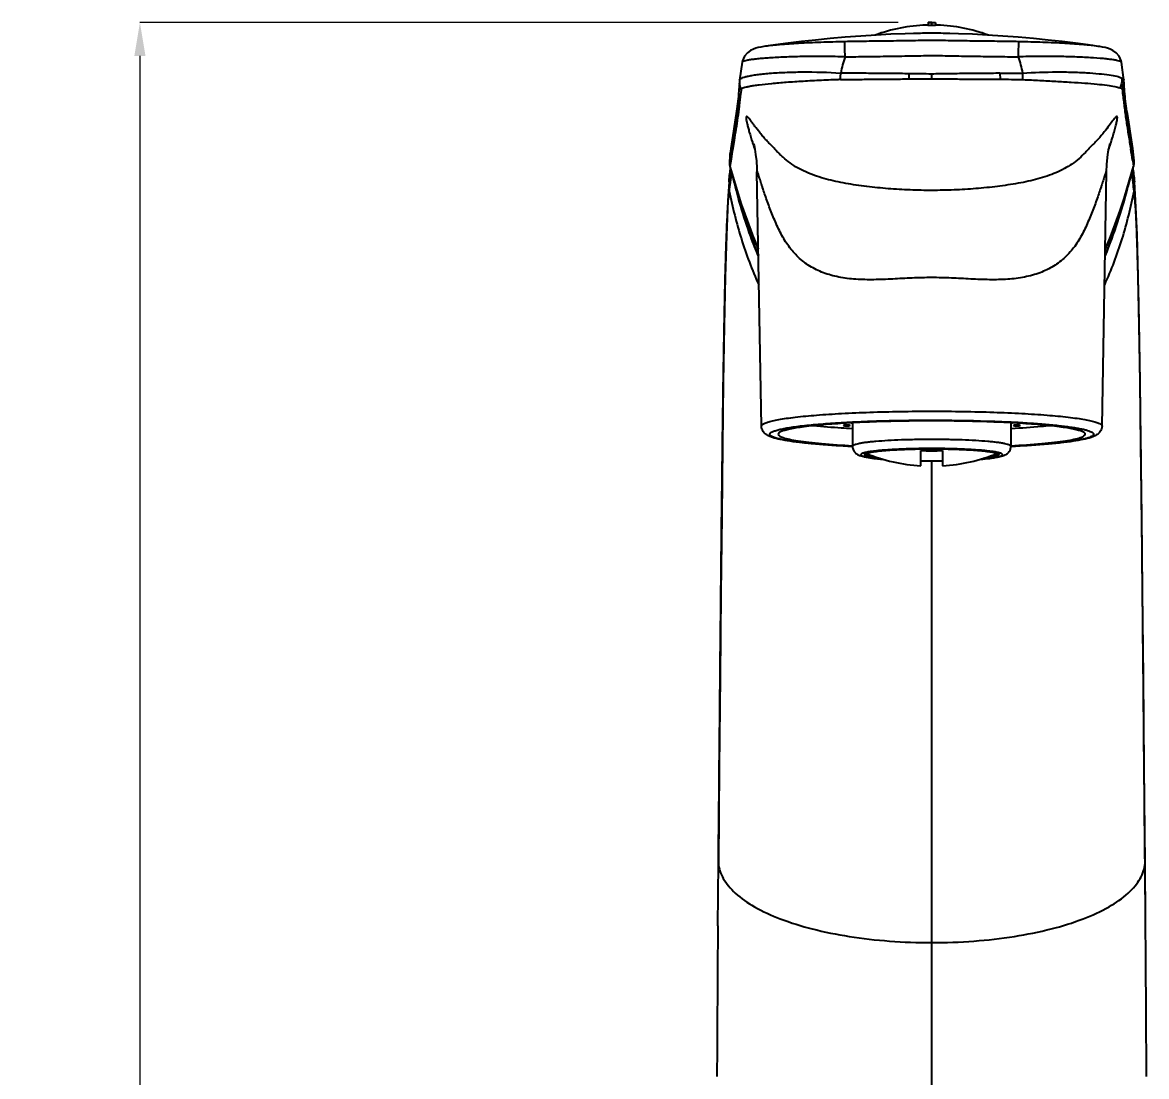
# Model space of a CAD drawing. Extents: x 0 to 1128, y 0 to 827.
# Drawn here: x 164.6 to 298.7, y 502.6 to 628.4 of the extents above; entities that cross this region are included whole.
import ezdxf

# ---------------------------------------------------------------- set-up
doc = ezdxf.new("R2010")
doc.units = 0
doc.header["$LTSCALE"] = 10
doc.header["$MEASUREMENT"] = 0
doc.header["$PDMODE"] = 3
doc.header["$PDSIZE"] = -10
doc.layers.get('0').update_dxf_attribs({"linetype": 'CONTINUOUS'})
doc.layers.get('DEFPOINTS').update_dxf_attribs({"linetype": 'CONTINUOUS'})
doc.layers.add('1', color=7, linetype='CONTINUOUS')
doc.layers.add('DEF_LAYER_ASSEM_MEMBER', color=7, linetype='CONTINUOUS')
doc.styles.add('Daelim Dimension', font='')
doc.styles.get('Daelim Dimension').set_extended_font_data('나눔고딕')
doc.dimstyles.new('DEFAULT', dxfattribs={"dimscale": 2, "dimtxt": 2, "dimasz": 2, "dimexe": 0, "dimexo": 2, "dimgap": 1, "dimtad": 1, "dimdec": 0, "dimzin": 9, "dimdsep": 46, "dimtxsty": 'Daelim Dimension', "dimcen": 0.5, "dimclrd": 5, "dimclre": 5, "dimclrt": 256, "dimadec": 1, "dimazin": 0, "dimtfac": 1, "dimtdec": 0, "dimtix": 1, "dimtmove": 0, "dimatfit": 3, "dimfxl": 1, "dimtolj": 1, "dimtzin": 1, "dimlwd": 9, "dimlwe": 9, "dimarcsym": 0})

# ---------------------------------------------------------------- blocks, each defined once
blk = doc.blocks.new('*D4')
at = {"color": 5, "lineweight": 9, "ltscale": 0.5, "transparency": 16777216}
for p, q in [((269.0458790334065, 628.4207027133168), (178.5844193273943, 628.4207027133167)), ((178.5844193273943, 624.4207027133167), (178.5844193273944, 322.4345492758167)), ((240.5458280156064, 318.4345492758167), (178.5844193273944, 318.4345492758167))]:
    blk.add_line(p, q, dxfattribs=at)
at = {"color": 5, "ltscale": 0.5, "transparency": 16777216}
for points in [[(177.9177526607277, 624.4207027133167), (179.251085994061, 624.4207027133167), (178.5844193273943, 628.4207027133167)], [(177.9177526607277, 322.4345492758167), (179.251085994061, 322.4345492758167), (178.5844193273944, 318.4345492758167)]]:
    blk.add_solid(points, dxfattribs=at)
at = {"layer": 'DEFPOINTS', "color": 0, "ltscale": 0.5, "transparency": 16777216}
for p in [(273.0458790334065, 628.4207027133168), (178.5844193273944, 318.4345492758167), (244.5458280156064, 318.4345492758167)]:
    blk.add_point(p, dxfattribs=at)
at = {"color": 7, "ltscale": 0.5, "transparency": 16777216, "insert": (171.1337755505704, 473.4276259945666), "char_height": 10, "attachment_point": 5, "rotation": 90, "style": 'Daelim Dimension'}
blk.add_mtext('\\A1;310', dxfattribs=at)

msp = doc.modelspace()

# ---------------------------------------------------------------- linework, layer by layer
at = {"layer": '1', "color": 7, "linetype": 'Continuous'}
for p, q in [((272.6117602276063, 628.3703683568165), (272.5958270618064, 628.0663597690168)), ((272.5958449720063, 628.1154052666166), (272.5958270618064, 628.0663597690168)), ((272.6116596266063, 628.4151818102164), (272.6116484504064, 628.4157894798168)), ((273.0458790334064, 628.4207027133166), (272.6116508610062, 628.4158253846167)), ((272.6117602276063, 628.3703683568165), (272.6116596266063, 628.4151818102164)), ((273.0458790334064, 628.4207027133166), (273.4801072058065, 628.4158253846167)), ((273.4799978392064, 628.3703683568165), (273.4800984402063, 628.4151818102164)), ((273.4799978392064, 628.3703683568165), (273.4959310050062, 628.0663597690168)), ((273.4800984402063, 628.4151818102164), (273.4801096165065, 628.4157894798168)), ((273.4959130948064, 628.1154052589168), (273.4959310050062, 628.0663597690168)), ((263.5958790350062, 580.6412567835168), (263.5958790350062, 577.8319271934165)), ((282.4958790350063, 580.6412581030168), (282.4958790350063, 577.8319271934165)), ((271.7458790350063, 575.5021948759168), (271.7458790350063, 577.3256863186166)), ((274.3458790350062, 577.3256863186166), (274.3458790350062, 575.5021911223166))]:
    msp.add_line(p, q, dxfattribs=at)
at = {"layer": '1', "color": 9, "linetype": 'Continuous'}
for p, q in [((273.0458790334064, 628.0719792320165), (273.0458790334064, 628.3755843487165)), ((273.0458790291063, 627.1381778689165), (273.0458794229062, 627.1222518152167)), ((271.7454545070063, 576.1080399095167), (271.7828055013063, 576.1075404422168)), ((274.3062448795063, 576.1075048025168), (274.3463322552063, 576.1080402894167))]:
    msp.add_line(p, q, dxfattribs=at)
at = {"layer": '1', "color": 7, "linetype": 'Continuous'}
for centre, radius, start, end in [((273.0461687604063, 609.1117318471165), 19.0090070864, 91.35750434108891, 91.99691887900524), ((273.0459185591062, 609.0867853656164), 18.9851938664, 88.64158318288777, 91.35841681711224), ((273.0459088491061, 609.1633411010166), 19.2122432478, 88.70519495869604, 91.29480504130396), ((273.0455495852063, 609.1102346178168), 19.0105047143, 87.96208645848294, 88.64248375120053), ((264.6721022889064, 577.8318752558166), 1.0762232551, 179.9972349537985, 183.3675441270945), ((265.6501528883064, 575.9324195209165), 1.1328344409, 110.9360023918953, 112.2571985285064), ((273.0458802324065, 596.2615344644164), 20.8000054132, 247.9418856654824, 266.4166759318999), ((273.0458790350062, 631.7026220261168), 54.39247316439999, 268.6304795107999, 271.3695204892001), ((273.0458787232062, 596.2615304792166), 20.8000013871, 273.5833223194845, 292.0571584508884), ((280.4398437611064, 575.9280744396165), 1.1375227033, 67.71406542691325, 69.16012377069119), ((281.4200092251062, 577.8318781008165), 1.075869811, 356.6276560621027, 0.002614440795868792), ((273.0416283002064, 672.8505545402168), 96.7550934664, 269.2326640416849, 270.0025171715039), ((273.0497599242062, 608.0813076127165), 31.9719180179, 267.662711512391, 269.9930451913872), ((273.0452110266062, 607.9242771307167), 31.8148873074, 270.0012030237115, 272.3430402725887), ((273.0465728372062, 673.3836238800168), 97.2881627153, 269.9995914000818, 270.7652611687904)]:
    msp.add_arc(centre, radius, start, end, dxfattribs=at)
at = {"layer": '1', "color": 9, "linetype": 'Continuous'}
for centre, radius, start, end in [((273.1317587110063, 560.3521395039165), 66.78609597180001, 90.07367618000599, 91.92994865049565), ((272.9599227148062, 560.3418087194168), 66.79642684640001, 88.07281235820628, 89.92626947468223), ((273.0418724614065, 671.8997962181165), 95.80052983280001, 269.2469634566109, 270.0023962263949), ((273.0465144698062, 672.4165737804169), 96.31730731340001, 269.9996220021923, 270.7493906934993)]:
    msp.add_arc(centre, radius, start, end, dxfattribs=at)
at = {"layer": '1', "color": 7, "linetype": 'Continuous'}
for points, start_tangent, end_tangent in [([(272.3837855813063, 628.1091948076164), (266.2849170870063, 626.9169639730167)], (-0.9993926908852733, -0.03484608163183596), (-0.9420539809010868, -0.3354613197798143)), ([(279.8062916775061, 626.9171595619164), (273.7215783801064, 628.1087154666166)], (-0.9420625949929049, 0.3354371284089377), (-0.9993675022503767, 0.03556115079470063)), ([(263.5977373887065, 577.7686569339166), (263.7063092952064, 577.3595839295167), (263.9238850402064, 577.0576869508168)], (0.05880177966412926, -0.9982696783476553), (0.7098078142102765, -0.7043953910170264)), ([(263.9238850402064, 577.0576869508168), (264.2666779614065, 576.8147408545165), (264.5709155515065, 576.6915169511167), (264.8873790259065, 576.6040110369167), (265.2455619638063, 576.5300093063165), (266.1243667244062, 576.4021352096165), (267.2249445708064, 576.2947375063168)], (0.7098078142200921, -0.7043953910071353), (0.9967608459326754, -0.08042273320136155)), ([(265.0458948565065, 576.8357333014164), (265.0898071193064, 576.9086919937167), (265.1445970295063, 576.9449207596167), (265.2210749674064, 576.9808497800168)], (7.905717607302441e-06, 0.9999999999687499), (0.9253731262902015, 0.3790574852709004)), ([(266.9077861580063, 576.3885656419166), (266.4850672822063, 576.4367578565166), (266.1119952494062, 576.4879691998167), (265.7914255754063, 576.5418136922167), (265.5257534973064, 576.5978822635166), (265.3170108203062, 576.6557516507164), (265.1667717281061, 576.7149832467167), (265.1139626506063, 576.7449702173167), (265.0761618574063, 576.7751288834165), (265.0458948565065, 576.8357333014164)], (-0.9946084287529179, 0.1037018488439429), (7.905915817639003e-06, 0.9999999999687482)), ([(265.2453628830065, 576.9904643791169), (265.4222868218064, 577.0470847142165), (265.6531944928063, 577.1022083253165), (266.2701193713062, 577.2064151718168), (267.0786861951062, 577.3001377423166), (268.0560282222061, 577.3807254227168), (269.1744928827063, 577.4458988056167), (270.4024819572062, 577.4938147884168), (273.0458790350062, 577.5329784373166)], (0.9338673847775171, 0.3576195012143507), (1, 0)), ([(273.0458790350062, 577.5329784373166), (275.6872842787066, 577.4938755461167), (276.9144952196064, 577.4460322665168), (278.0324347667063, 577.3809544969167), (279.0095672283064, 577.3004796099167), (279.8182842438061, 577.2068805655167), (280.4357497127064, 577.1028005697167), (280.6670792105065, 577.0477390419164), (280.8445259810062, 576.9911784804167)], (0.9999999999999999, 0), (0.9344436425767205, -0.3561110484777885)), ([(278.8736025712064, 576.2952858323165), (279.9715825191063, 576.4026316615168), (280.8483594456061, 576.5304032756167), (281.2057936386063, 576.6043454376168), (281.5216988479062, 576.6917973485165), (281.8255295967062, 576.8149699317164), (282.1678730298063, 577.0576869508168)], (0.9967470172133254, 0.08059394317403111), (0.709807814216414, 0.7043953910108418)), ([(281.0458632135062, 576.8357316893166), (281.0157862221065, 576.7753191313168), (280.9782236514063, 576.7452550369167), (280.9257472812064, 576.7153610126165), (280.7764507436063, 576.6563083000165), (280.5690083934064, 576.5986049605167), (280.3049744303062, 576.5426855900168), (279.9863557046065, 576.4889696740165), (279.6155178160063, 576.4378627677165), (279.1952820812064, 576.3897475901167)], (-7.90591614787821e-06, -0.9999999999687482), (-0.9945602032981135, -0.104163342955261)), ([(280.8712253813062, 576.9806274304165), (280.9474678374065, 576.9447519726168), (281.0020885645063, 576.9085781603167), (281.0458632135062, 576.8357316893166)], (0.9251589177176142, -0.379580000747633), (-7.905892450908174e-06, -0.9999999999687486)), ([(282.1678730298063, 577.0576869508168), (282.3854339985062, 577.3595499772164), (282.4940159935063, 577.7685905681165)], (0.7098078142085235, 0.7043953910187929), (0.05888283567716578, 0.9982649005462507))]:
    msp.add_spline(points, degree=3, dxfattribs=dict(at, start_tangent=start_tangent, end_tangent=end_tangent))
at = {"layer": '1', "color": 9, "linetype": 'Continuous'}
for points, start_tangent, end_tangent in [([(273.0458790350062, 578.6555489624166), (271.2022254783064, 578.6397225337168), (269.4295293291063, 578.5928540074165), (267.7957422943064, 578.5167435403164), (266.3637269754063, 578.4143150975165), (265.7409335318064, 578.3544271305168), (265.1884926616062, 578.2895068116168), (264.7117317811064, 578.2201793854165), (264.3152229755065, 578.1471134429166), (264.0027933482063, 578.0710119428168), (263.8790903201063, 578.0320508542168), (263.7774669386063, 577.9926076492166), (263.6981611505064, 577.9527775961169), (263.6413909665064, 577.9126562150168), (263.5958790350062, 577.8319271934165)], (-1, 0), (0, -1)), ([(282.4958790350063, 577.8319271934165), (282.4503671035063, 577.9126562150168), (282.3935969195063, 577.9527775961169), (282.3142911314064, 577.9926076492166), (282.2126677499064, 578.0320508542168), (282.0889647218064, 578.0710119428168), (281.7765350945062, 578.1471134429166), (281.3800262889063, 578.2201793854165), (280.9032654084065, 578.2895068116168), (280.3508245382063, 578.3544271305168), (279.7280310946064, 578.4143150975165), (278.2960157757063, 578.5167435403164), (276.6622287409064, 578.5928540074165), (274.8895325917063, 578.6397225337168), (273.0458790350062, 578.6555489624166)], (0, 1), (-1, 0)), ([(273.0458790350062, 577.5721985215168), (271.7958641620064, 577.5640956641164), (270.5733481801062, 577.5399653813165), (269.4052472665064, 577.5003387263168), (268.3172600238063, 577.4460880035167), (267.3333189861064, 577.3784063330168), (266.4750801430064, 577.2987832783165), (266.0991304694062, 577.2550316126167), (265.7614313229062, 577.2089711890167), (265.4638785872062, 577.1608538908167), (265.2080744284065, 577.1109463436169), (264.9954654369062, 577.0595221126168), (264.8271843298064, 577.0068655329169), (264.7041972077063, 576.9532658681164), (264.6598959141063, 576.9262046684166), (264.6271423858063, 576.8990189270166), (264.5964836055064, 576.8444232843167), (264.5986013486063, 576.8170886367166), (264.6123508733065, 576.7897797056166), (264.6377289930065, 576.7625341696166), (264.6746950795064, 576.7353894647167), (264.7831352768064, 576.6815516848164), (264.9371105028063, 576.6285636859166), (265.1357373244061, 576.5767163937167), (265.3779552593064, 576.5262966026166), (265.6623979485062, 576.4775806659163), (265.9875289279064, 576.4308385135164), (266.3515285300061, 576.3863258814167), (267.1879652486064, 576.3049600165168)], (-1, 0), (0.9965039445912678, -0.08354572648582012)), ([(278.9175588324065, 576.3061167597166), (279.7511549641063, 576.3875648837165), (280.1137435625062, 576.4321011505167), (280.4374833080064, 576.4788557741167), (280.7205689276063, 576.5275733142166), (280.9614714590064, 576.5779844772169), (281.1588375760064, 576.6298134204167), (281.3116127233063, 576.6827740616168), (281.4189246086064, 576.7365761445167), (281.4553551516062, 576.7637001068165), (281.4802167719063, 576.7909231165168), (281.4934717212066, 576.8182078266168), (281.4951173293064, 576.8455166601166), (281.4635801906061, 576.9000563278169), (281.3857421841062, 576.9542422737168), (281.2620683910063, 577.0077767879166), (281.0932015131061, 577.0603650491166), (280.8801073580064, 577.1117186514166), (280.6239205845063, 577.1615542509167), (280.3260860893065, 577.2095991027163), (279.9882057863063, 577.2555875424168), (279.6121721969062, 577.2992684811165), (278.7540441674064, 577.3787574549165), (277.7705489437064, 577.4463202234165), (276.6832877056063, 577.5004727231167), (275.5161338987064, 577.5400260512165), (274.2947147283064, 577.5641110119168), (273.0458790350062, 577.5721985215168)], (0.9964722656574011, 0.0839227250249052), (-1, 0))]:
    msp.add_spline(points, degree=3, dxfattribs=dict(at, start_tangent=start_tangent, end_tangent=end_tangent))
at = {"layer": 'DEF_LAYER_ASSEM_MEMBER', "color": 7, "linetype": 'Continuous'}
for p, q in [((292.9023048840065, 625.5729576456165), (291.7227208462064, 625.7390161635167)), ((250.4201173981062, 623.6775132812168), (250.1210013884065, 621.5347394577166)), ((295.9709972346063, 621.5322546061166), (295.6719144818064, 623.6761070905168)), ((250.1067880156061, 621.2787922437165), (250.0486598908064, 620.3316727355168)), ((250.1113894438063, 621.3818679806163), (250.1067176892063, 621.2775046514166)), ((250.1157271182062, 621.4635507324165), (250.1113894438063, 621.3818679806163)), ((250.1210833627065, 621.5356878537168), (250.1154520258065, 621.4602036677165)), ((250.1154520258065, 621.4602036677165), (250.1156472892064, 621.4635813798168)), ((250.1209438934065, 621.5340997617168), (250.1210013884065, 621.5347394577166)), ((295.9768370457064, 621.4510646292165), (295.9709793382062, 621.5317771613168)), ((295.9709972346063, 621.5322546061166), (295.9710555051063, 621.5316053400165)), ((295.9768919638063, 621.4503381120167), (295.9765181459065, 621.4571911938165)), ((295.9873381405064, 621.2290124331166), (295.9765181459065, 621.4571911938165)), ((250.0486598908064, 620.3316727355168), (250.0123730391063, 619.8807302484165)), ((250.0132890602065, 619.8913375198167), (250.0123980366063, 619.8810180615164)), ((250.0131863620063, 619.8915969342165), (250.0130652173063, 619.8902052624167)), ((297.1806798594062, 611.9060885063163), (297.1807011725061, 611.9059040828165)), ((248.9859516478061, 610.5475284721165), (248.9861789783063, 610.5596593193168)), ((248.9887269223063, 609.0336128177169), (249.1850599458064, 610.5228941193168)), ((249.0429898005063, 611.0048977658166), (248.9973602621064, 610.6563740267165)), ((252.7287522937065, 580.2525140510165), (252.1969873941061, 610.6013416368169)), ((293.3630057763062, 580.2525140510165), (293.8947312181062, 610.5990897048168)), ((297.1030326571065, 609.0335234639165), (296.9070877265065, 610.5197292616167)), ((297.0943874567063, 610.6564185794168), (297.0491810326064, 611.0018827629165)), ((297.1594593874065, 610.0919456018164), (297.0959547420064, 610.6443104908167)), ((297.1055727084065, 610.5596642028167), (297.1058001538063, 610.5475241967165)), ((248.8749854694063, 609.4716136796169), (248.8691865261064, 609.3954347717167)), ((248.9574118382063, 608.7947706660166), (248.9887269223063, 609.0336128177169)), ((297.1344289898063, 608.7940837718165), (297.1030326571065, 609.0335234639165)), ((297.2168813013063, 609.4702312199165), (297.1594593874065, 610.0919456018164)), ((297.2221945214064, 609.4004125907168), (297.2168813013063, 609.4702312199165)), ((297.3724733381061, 607.1589183460164), (297.2226405429062, 609.4004465330167)), ((248.8907359334064, 608.2849821483169), (248.9574118382063, 608.7947706660166)), ((297.2010096169063, 608.2850728257167), (297.1344289898063, 608.7940837718165)), ((291.3633365784065, 579.2764095057164), (291.3633098709065, 579.2776413054166)), ((247.5958862113062, 528.0631528574168), (247.5961832313062, 528.0950606427168)), ((298.4958790628061, 528.0633148291167), (298.4955833446065, 528.0950810875165))]:
    msp.add_line(p, q, dxfattribs=at)
at = {"layer": 'DEF_LAYER_ASSEM_MEMBER', "color": 9, "linetype": 'Continuous'}
for p, q in [((270.3325125473064, 622.3048348430166), (270.3270220204063, 621.6787188599164)), ((273.0458790040063, 621.7066328320166), (273.0458796973064, 622.2685849895165)), ((281.1863766533063, 622.3576065864168), (281.1931471053063, 621.6429874032165)), ((250.2373684157062, 619.8457676975167), (250.2276292703061, 619.7749238241167)), ((249.2741545501062, 614.3475112517167), (249.2339784939063, 614.0885423684167)), ((249.4634896618065, 614.3155318646168), (249.3547153950062, 613.6603658566164)), ((296.8536811435063, 614.1129810106167), (296.8174439593065, 614.3467331091169)), ((249.2339784939063, 614.0885423684167), (249.1237799393064, 613.3706709965168)), ((249.3547153950062, 613.6603658566164), (249.3017914952063, 613.3407087319165)), ((296.7899589464064, 613.3405412089169), (296.7988335906061, 613.2866656275164)), ((296.9677684578062, 613.3695548553169), (296.8536811435063, 614.1129810106167)), ((297.1807354967063, 611.9057221165167), (296.9677684578062, 613.3695548553169)), ((248.9113523744063, 611.9099986940164), (248.9113307457062, 611.9098100330166)), ((249.0676363792063, 611.8861177999165), (248.9713703148063, 611.2489263707166)), ((249.1027595852063, 612.1111084203167), (249.0676363792063, 611.8861177999165)), ((297.0076474287064, 611.9896947902166), (297.0243361474063, 611.8822916234167)), ((297.0243361474063, 611.8822916234167), (297.1205810732063, 611.2451881677166)), ((248.9713681361063, 611.2489350277165), (248.9713792453063, 611.2477432994165)), ((248.9867759686063, 610.5589220449165), (248.9976563724065, 610.6435850199168)), ((248.9976563724065, 610.6435850199168), (248.9992034372062, 610.6556080278165)), ((248.9992034372062, 610.6556080278165), (249.0436738461065, 610.9996152914164)), ((297.0484801214063, 610.9966313881168), (297.0925369269062, 610.6556776348166)), ((297.0925369269062, 610.6556776348166), (297.0940874200062, 610.6436229613164)), ((297.0940874200062, 610.6436229613164), (297.1049919863062, 610.5587359562169)), ((297.1205527295062, 611.2451952737165), (297.1205412887064, 611.2440051666167)), ((248.8686064085064, 609.3944082582166), (248.8704341198063, 609.4167684590166)), ((297.2210513189063, 609.4200099560167), (297.2227396997062, 609.3993803644166)), ((273.0458790350062, 582.0259745454168), (273.0648902860062, 582.0259737702168)), ((252.7287522937065, 580.2525140510165), (252.7989596721063, 580.4023245552166)), ((262.6176841893064, 580.3492957894168), (262.6270720548064, 580.3018144346165)), ((283.4740790670064, 580.3493222745165), (283.4646859590064, 580.3018144300167)), ((293.2929501774065, 580.4021657851167), (293.3630057763062, 580.2525140510165)), ((273.0458790332063, 459.2312485546167), (273.0458790339064, 576.0954611672169)), ((247.5322088669063, 520.6074308311167), (247.5960173871065, 528.0942821913168)), ((298.4958790214064, 528.0632006508167), (298.4957414100063, 528.0942294909164)), ((298.5595023918065, 520.6142756190166), (298.4958790214064, 528.0632006508167))]:
    msp.add_line(p, q, dxfattribs=at)
at = {"layer": 'DEF_LAYER_ASSEM_MEMBER', "color": 7, "linetype": 'Continuous'}
for points in [[(291.7227208462064, 625.7390161635167), (290.2108197091063, 625.9383603349165), (288.6167611217063, 626.1323014438167), (286.9396984045063, 626.3185755150166), (285.1872260464063, 626.4939731896166), (283.3758318900061, 626.6546962128168), (281.5300297578062, 626.7967961823169), (279.6975205504064, 626.9155620472166), (277.9237911141063, 627.0079797669168), (276.2331761725061, 627.0732442110166), (274.6217799520064, 627.1119071900166), (273.0550782633063, 627.1248085582165), (271.4886222754062, 627.1121908733166), (269.8776004496065, 627.0738018585166), (268.1870228513062, 627.0087831763167), (266.4128021007064, 626.9165819512168), (264.5789918693065, 626.7980087820165), (262.7318935169062, 626.6561287773166), (260.9210175225062, 626.4957847680166), (259.1715380268065, 626.3210124863167), (257.4994559190066, 626.1356012322167), (255.9103872757062, 625.9425630140167), (254.4020199106062, 625.7439752101168), (253.2003887112064, 625.5749550986166)], [(253.2007038263062, 625.5749995443166), (253.0008897896064, 625.5448482308166), (252.6518513475062, 625.4849595678165), (252.3472182858063, 625.4219251084169), (252.0636994342062, 625.3489090043167), (251.7744414625063, 625.2512986197166), (251.4419744505065, 625.0931147934166), (251.0559599142064, 624.8128157172168), (250.7016347578062, 624.3911506221166), (250.4598970194063, 623.8480898695166), (250.4201626501062, 623.6777312854165)], [(295.6717938589063, 623.6767360540166), (295.6330270733063, 623.8437654873169), (295.3946075741062, 624.3836682506167), (295.0443622720063, 624.8045225508167), (294.6595839680065, 625.0870904056164), (294.3247308770062, 625.2481989081166), (294.0312829319062, 625.3480022784165), (293.7434404968064, 625.4222584997169), (293.4360414110063, 625.4856360935164), (293.0845520447062, 625.5455530321165), (292.9021853943063, 625.5729744876166)], [(296.0782349534065, 619.8940518630166), (296.0541458182063, 620.1877498495169), (296.0338480539062, 620.4609653526168), (296.0159268915065, 620.7279177830169), (296.0002476018064, 620.9872693593165), (295.9873381405064, 621.2290124331166)], [(251.7869702080063, 613.9721016170165), (251.7929365925063, 613.9489469913165), (251.8450309254063, 613.7282493168168), (251.9332191857063, 613.2941617125166), (252.0341664856062, 612.6765406079166), (252.1261366159065, 611.8938962928169), (252.1863561894063, 610.9807321359167), (252.1968351340065, 610.6099383645164)], [(293.8948832945064, 610.6076729194165), (293.9323558679064, 611.4810560504166), (294.0097993101062, 612.3096032114167), (294.1070257710062, 612.9988803058168), (294.2027412322061, 613.5219998753164), (294.2766743467064, 613.8599344315166), (294.2979590649063, 613.9474837935168)], [(248.9113303456061, 611.9098067881168), (248.9055105526063, 611.7570042656166), (248.9435239091063, 611.3687727549168), (248.9713795448063, 611.2477421654166)], [(248.9957966745064, 610.6442946434167), (248.9325028134065, 610.0939909881167), (248.8749854694063, 609.4716136796169)], [(248.9713813934065, 611.2477351560165), (250.3005148296065, 606.7403971531166), (251.9014951484064, 602.4020256663166), (252.3578298374064, 601.4217594851166)], [(293.7339186450063, 601.4212123051166), (294.1970879859064, 602.4169275286167), (295.7971711327064, 606.7556450823167), (297.1205688911064, 611.2439973138166)], [(248.8687052476064, 609.3954714079164), (248.7170475321063, 607.1181171482167), (248.5428397986063, 603.0126335271166), (248.4046650215064, 598.0724801452166), (248.2853093817064, 592.2213578457167), (248.1783294729064, 585.4876211563164), (248.0795650460063, 577.9113992876164), (247.9855619499065, 569.5200505036164), (247.8931649083063, 560.3263747128167), (247.7993042419062, 550.3320154134167), (247.7008088256061, 539.5290783303167), (247.5960176119063, 528.0943064238168)], [(298.4957404830063, 528.0943295696165), (298.3907082022063, 539.5558138274164), (298.2921429861065, 550.3662340138167), (298.1983019570064, 560.3570945001165), (298.1059559100063, 569.5434393044166), (298.0119852191062, 577.9292944811168), (297.9131781812064, 585.5056805731165), (297.8060019447062, 592.2468615049165), (297.6861793130063, 598.1115827775166), (297.5473155941063, 603.0603907797167), (297.3724733381061, 607.1589183460164)], [(298.5595023918065, 520.6142756190166), (298.5531047160064, 521.4265236611163), (298.4960082030063, 528.0632100697167)]]:
    msp.add_lwpolyline(points, dxfattribs=at)
at = {"layer": 'DEF_LAYER_ASSEM_MEMBER', "color": 9, "linetype": 'Continuous'}
for centre, radius, start, end in [((272.9966702206061, 620.4750776205165), 10.9729869765, 159.5510551100002, 169.9654248188972), ((273.7321019574065, 620.6869638412168), 10.3089806296, 9.49348815189158, 20.56834787850133), ((252.0807730793065, 621.3481809187169), 1.968519709, 176.7376893679001, 185.5380219132945), ((353.0107255810062, 597.5164567593165), 105.0897406212, 171.3230245520926, 172.1277792302031), ((409.0281884768065, 586.8553420113167), 161.9073702555, 170.5850457339954, 171.0258413444014), ((311.0637496044064, 632.8509010499165), 62.2957932613, 197.4978368917939, 197.6614037859922), ((316.3057925474063, 634.5243544227164), 67.7984693647, 197.6649421603103, 198.3263392511026), ((227.8416471421065, 635.1754711148169), 69.8465555997, 341.6911567855961, 342.2924294750896), ((144.0179548887063, 588.0234684753168), 154.8555004746, 8.903172819302494, 9.38922685109758), ((250.8766785655064, 611.7587916177167), 1.9711344479, 175.6007361707938, 180.7178270892964), ((250.9199335728063, 611.7591425682167), 2.0143904663, 180.712394974406, 190.2742508888022), ((295.1808659822061, 611.7548469824164), 2.0055247548, 345.2783235541053, 4.324920736605168), ((250.8752584292063, 611.7510406310166), 1.9689866137, 190.2741413328965, 194.7740069724988), ((221.6048058341062, 631.0792480919167), 78.077027086, 341.6240970332985, 345.2837681266971), ((284.1278475802064, 608.3064646837165), 35.2371058532, 179.1777036764971, 180.0352948896047), ((273.6544674332063, 608.4420875686164), 24.7628623062, 178.6202517356984, 179.1436967942939), ((218.4946092217062, 629.1399432688168), 80.5810226497, 345.223341459402, 346.3002444914929), ((272.4569408101063, 608.4428555873164), 24.7432104815, 0.8536078522013028, 1.379777446701819), ((261.9091309640064, 608.3066358512169), 35.2918853333, 359.964786573504, 0.8196224051051982)]:
    msp.add_arc(centre, radius, start, end, dxfattribs=at)
at = {"layer": 'DEF_LAYER_ASSEM_MEMBER', "color": 7, "linetype": 'Continuous'}
for centre, radius, start, end in [((272.9396803181062, 610.0550405479166), 24.0998310724, 169.7224816403103, 172.0725363097999), ((273.1520461555065, 610.0550368420168), 24.0998629158, 7.927460513098028, 10.27614338489659), ((272.9405380795063, 610.0550990236165), 24.1006725723, 172.0729552438019, 175.5858855488041), ((273.1511596571065, 610.0550924608169), 24.1007332722, 4.404808162606662, 7.927038885105689), ((295.1772747856062, 611.7543117590167), 2.0091534337, 345.2862033730951, 4.327127206803891), ((251.3288494940064, 610.3534359796167), 2.3517298337, 174.4963156472022, 174.9692679823012), ((251.3385488985064, 610.3524612653164), 2.3614780092, 172.5794352298975, 174.4953462714962), ((294.7531817097063, 610.3525049642167), 2.361495598, 5.499223611999574, 7.427654020006429), ((294.7629144004063, 610.3534825763168), 2.3517140155, 5.029745736795163, 5.498239162603046), ((267.1115771342063, 612.9012945432169), 32.4819314506, 263.4696817230978, 263.6866834327989), ((278.9782249672062, 612.9185497387166), 32.4992996308, 276.3062740493959, 276.5306095216974), ((6169.654691453906, 474.9021447263167), 5922.2988502726, 179.5578159669058, 179.7317966642014), ((-5622.472954226894, 474.9063074101168), 5921.2088774751, 0.2682270656012503, 0.4422913854957785)]:
    msp.add_arc(centre, radius, start, end, dxfattribs=at)
at = {"layer": 'DEF_LAYER_ASSEM_MEMBER', "color": 9, "linetype": 'Continuous'}
for points, start_tangent, end_tangent in [([(283.4381126169062, 626.1261906341169), (280.8410726818065, 626.1667324038167), (278.2437843599064, 626.1976796585168), (275.6466648423063, 626.2351822807168), (274.3481266344063, 626.2567421769168), (273.0493898188063, 626.2728244180166), (271.7506504032062, 626.2568566894165), (270.4521120436063, 626.2352790004165), (267.8549922511063, 626.1978091430165), (265.2577063008064, 626.1669369401166), (262.6606641738063, 626.1263702777164)], (-0.999721370695043, 0.0236046812226857), (-0.9997236519223655, -0.02350786649207226)), ([(262.6606641738063, 626.1263702777164), (259.8131725524065, 626.0403476774168), (257.1622701461063, 625.9213221599166), (254.9005243340064, 625.7633724650168), (253.2027550219061, 625.5753116856167)], (-0.9997197167683195, -0.02367462575567738), (-0.9896997634147097, -0.1431585774477649)), ([(262.7150437278062, 624.3088343750169), (262.6796158354064, 625.5485397664165), (262.6606316633063, 626.1263678061168)], (-0.02760228386689979, 0.9996189843762128), (-0.05657954712878487, 0.9983980943725312)), ([(283.3839228018064, 624.3087619141165), (283.4192960901064, 625.5484270680167), (283.4381118992064, 626.1261906526165)], (0.02761442940904956, 0.9996186489298869), (0.05494836889187741, 0.998489197115383)), ([(292.9015543117064, 625.5730675982168), (291.2067366695064, 625.7616907982165), (288.9446867510062, 625.9207269248168), (286.2907391074064, 626.0399979733165), (283.4381126169062, 626.1261906341169)], (-0.9896971325805161, 0.1431767640432787), (-0.9997271007889529, 0.02336073517924978)), ([(262.7154054429063, 624.3087429477164), (260.3635786649063, 624.3565993302163), (258.0909503646064, 624.3535334003163), (255.9813176399064, 624.3063542992168), (254.1165700525062, 624.2201535092167), (253.3000033638064, 624.1650617595164), (252.5719733551064, 624.1032681140168), (251.9401700852063, 624.0360426878165), (251.4111019274064, 623.9648354117166), (250.9905842050061, 623.8912432601164), (250.6830921151063, 623.8173665900167), (250.4922750950061, 623.7454770736167), (250.4201242376064, 623.6775154702163)], (-0.9988263187879641, 0.04843536823937907), (-0.1860784135183959, -0.9825348971016128)), ([(262.7151583076063, 624.3087385301169), (265.2986807867064, 624.3541048649167), (267.8824018839064, 624.3894908901166), (270.4659101277064, 624.4334230961167), (271.7577331178061, 624.4585703089165), (273.0496080434066, 624.4744266241169), (275.6331388655065, 624.4331140701165), (278.2166930509065, 624.3895865984168), (280.8003880210063, 624.3536833073167), (283.3839238552064, 624.3087611403166)], (0.9996263549499755, 0.02733405365886398), (0.9996242109732782, -0.02741234824036489)), ([(295.6719117728062, 623.6761077775168), (295.6510065086063, 623.7084524652164), (295.5998958348064, 623.7440860338165), (295.4087339194061, 623.8178841958165), (295.1015792077064, 623.8913536792165), (294.6816377711064, 623.9643983671167), (294.1533330185064, 624.0352728521166), (293.5222294813063, 624.1023074338163), (291.9787843677063, 624.2198493504166), (290.1155399425063, 624.3062938603166), (288.0073469839062, 624.3540963503165), (285.7356639784064, 624.3560954004165), (283.3839238552064, 624.3087627419168)], (-0.1852747205449869, 0.9826867649088274), (-0.9986798186957306, -0.05136749682301667)), ([(250.1210025889063, 621.5347428041168), (250.3752285387066, 621.7931918412169), (250.6713422328062, 621.9019754874166), (251.0772807879064, 622.0043923059166), (251.5898773632064, 622.1066837910166), (252.2035957828061, 622.2034856258165), (252.9122063927064, 622.2888291386166), (253.7087395382064, 622.3618228829164), (255.5346072400062, 622.4689375146168), (257.6110136043064, 622.5156572233168), (262.1915525597062, 622.3871011456167)], (0.091626385359279, 0.9957934552436027), (0.9979059597696911, -0.06468149237712116)), ([(262.1596348993064, 621.5997338669167), (262.1674075442063, 621.7917973665167), (262.1919369980064, 622.3870346274166)], (0.0402359695707523, 0.9991902054927788), (0.04171919534517338, 0.9991293753762579)), ([(270.3325125512065, 622.3048348430166), (268.2972425016062, 622.3228652353164), (266.2619832218065, 622.3418893021167), (264.2266146497061, 622.3583470539165), (262.1915399450063, 622.3870510839165)], (-0.9999610747445592, 0.008823207790031533), (-0.9991418509988232, 0.04141933826904266)), ([(273.0458796972061, 622.2685849911168), (270.3325125521064, 622.3048349461169)], (-0.9999999999967067, 2.566434324874637e-06), (-0.9999610747167149, 0.008823210945710255)), ([(281.1863894040064, 622.3562871068166), (279.1512214489064, 622.3366515913167), (277.1160452122062, 622.3179473115165), (275.0808489993065, 622.2968723960166), (273.0458796982064, 622.2695884187169)], (-0.9999540699689724, -0.00958425544774305), (-0.9999999999994964, 1.00356438704982e-06)), ([(281.1863766593065, 622.3576067374165), (281.8647070611064, 622.3703854759165), (282.8823599489062, 622.3720321500168), (283.8998944311063, 622.3872808220167)], (0.9997146664076522, 0.02388693721339882), (0.9996785890708169, 0.02535189447321282)), ([(283.9327686440065, 621.5996882546165), (283.9248599229063, 621.7917948372169), (283.8998928150063, 622.3872807195166)], (-0.04093369466722769, 0.9991618650853776), (-0.04244344700633026, 0.9990988708862706)), ([(283.8998944223063, 622.3872825603166), (287.9404197905064, 622.5184259399166), (289.8165655503062, 622.4943168911168), (291.5219641089063, 622.4205059533165), (293.0052189939063, 622.3090565635166), (294.2220396106061, 622.1682553947167), (295.1376894630064, 621.9959545824167), (295.7246507122063, 621.7927384845166)], (0.9979828589209495, 0.06348396096628107), (0.8873134032916652, -0.4611669159197814)), ([(250.1067258559065, 621.2775046087168), (250.3126253263063, 620.2927812150165)], (-0.04787928507516371, -0.9988531293742295), (0.4462449704269951, -0.8949108482796543)), ([(250.3295387694063, 620.4491961421168), (250.1214416817063, 621.1582063969167)], (-0.4565391922499166, 0.8897033021967456), (-0.09657827728180021, 0.9953253921995961)), ([(262.1596346646065, 621.5997337642166), (261.5869168043064, 621.5815698407168), (261.0164035324065, 621.5578471747167), (259.8863715412065, 621.5118799697166), (258.7794922665064, 621.4570002834166), (257.7052716577064, 621.3959599116165), (255.6925935443064, 621.2626232979164), (253.9183263615064, 621.1125559152165), (252.4474620523063, 620.9484022780166), (251.8416463232063, 620.8646296647166), (251.3310375058063, 620.7781174630168), (250.9213198808063, 620.6895402364166), (250.6163652953062, 620.6043576681168), (250.4217158441063, 620.5272460248166), (250.3295387694063, 620.4491961421168)], (-0.9999651542111541, -0.008348075434666662), (-0.4180023205449362, -0.9084459587774325)), ([(262.1594806818064, 621.6034947598164), (264.2218228782062, 621.6312919159163), (266.2554123538062, 621.6470230869168), (268.2913265932063, 621.6639956318168), (270.3269902530064, 621.6817751624167)], (0.9995114358276377, 0.03125523395807799), (0.9999571918852912, 0.009252804811685646)), ([(270.3270220169063, 621.6787188550165), (270.6669191003061, 621.6810508154167), (271.0068072652064, 621.6825661109165), (271.6865403874065, 621.6922916926169), (272.3662973378061, 621.6998791433166), (272.7062085780065, 621.7007435458167), (273.0458790039063, 621.7066328204164)], (0.9999741053146126, -0.007196436634895583), (0.9968022546422971, 0.0799078540572403)), ([(273.0458790039063, 621.7066328204164), (273.1731875875062, 621.7070804420164), (273.3004934095063, 621.7078536214167), (273.5550910788063, 621.7069335437168), (274.0642143568064, 621.6973981754168), (274.5733945169063, 621.6907151960168), (275.0825795605065, 621.6843755475165), (276.1009870309065, 621.6747184287169), (277.1193979312065, 621.6654968202165), (279.1562499443064, 621.6506510453164), (281.1931472127064, 621.6429781676165)], (0.9982885448755077, 0.05848060507844931), (0.9999960235596391, -0.002820082429605829)), ([(281.1931472127064, 621.6429781676165), (283.9327684334064, 621.5996882594168)], (0.9999865512462346, -0.005186263265773039), (0.999383985413129, -0.03509486714279876)), ([(283.9327684334064, 621.5996882594168), (284.9333086818065, 621.5556654134166), (285.9235910232062, 621.5034665553167), (286.8989519515064, 621.4555930189167), (287.8518664035062, 621.4022465851167), (289.6691958060062, 621.3017824679164), (291.3239003948063, 621.1894116368167), (292.7703802857063, 621.0629134745168), (293.9708648471064, 620.9269193479167), (294.8856113551062, 620.7827962718166), (295.4873876129063, 620.6330383215168)], (0.999194861731033, -0.040120173109073), (0.9463665821055486, -0.3230948657497702)), ([(295.7232813211065, 621.7925999854165), (295.6100868998062, 620.9074914360167), (295.4873359064063, 620.6330665386167)], (0.0950464766175983, -0.9954728360345051), (-0.4740953444557892, -0.880473511450144)), ([(295.7246507122063, 621.7927384845166), (295.8275065259065, 621.7305348028167), (295.9709971220063, 621.5322546315165)], (0.8855320043910595, -0.4645783778859631), (0.09131325378338855, -0.9958222179101501)), ([(295.7636821572062, 620.4474211335164), (295.9768919638063, 621.4503381120167)], (0.4545971482017149, 0.8906971611310256), (-0.0526978513643837, 0.998610502879665)), ([(250.0123815799063, 619.8808409433168), (249.8684383003063, 618.4792648998168), (249.2741545501062, 614.3475112517167)], (-0.08614865904119678, -0.9962822936022719), (-0.153520272505235, -0.9881454983603976)), ([(250.2276292703061, 619.7749238241167), (250.1485161998064, 619.1096713428165), (250.0691589944063, 618.4269762910167), (249.8913990045064, 617.0555922654166), (249.6862724563061, 615.6858504518168), (249.4634896618065, 614.3155318646168)], (-0.1332491908442042, -0.9910825662574057), (-0.1635389448199727, -0.986536878949373)), ([(250.3126253263063, 620.2927812150165), (250.2915522869062, 620.1838672034164), (250.2373684157062, 619.8457676975167)], (-0.1994701780995287, -0.9799038973536855), (-0.1392759513455712, -0.990253608615887)), ([(250.3295387708063, 620.4491961428166), (250.3216975324065, 620.4058518938164), (250.3126260304064, 620.2927815579169)], (-0.2087427537449515, -0.9779705837902154), (-0.07939901206965927, -0.9968429148478521)), ([(295.7636823628061, 620.4474212709165), (295.6821347281061, 620.5460951527166), (295.4873359083065, 620.6330665376167)], (-0.1907151131546031, 0.9816454276440282), (-0.941549799756926, 0.3368738259017648)), ([(295.7636823994062, 620.4474210776166), (295.8050693922062, 620.1160759977165), (295.8497229933064, 619.7827981339165)], (0.3053354746285636, -0.9522448466299778), (0.147138026379874, -0.9891159695369577)), ([(295.8497229933064, 619.7827981339165), (295.9504150538062, 619.0086802414166), (296.0485954910062, 618.2199198172166), (296.2667691215065, 616.5987496515168), (296.5211938418065, 614.9683928225168), (296.7899589464064, 613.3405412089169)], (0.1471380264152344, -0.9891159695316976), (0.162618053069379, -0.9866890943027214)), ([(296.8174439593065, 614.3467331091169), (296.6033474035062, 615.7327501907166), (296.0783246194062, 619.8930209373166)], (-0.1533734869705721, 0.9881682920912246), (-0.08570690887858798, 0.9963203931318868)), ([(294.9864819923064, 617.1077819631164), (294.8446466174064, 616.9509386504169), (294.6675704376064, 616.7274967417165), (294.2115248511063, 616.1180071938165), (293.6224481270062, 615.3516408358164), (292.9008828991061, 614.5001094102167), (292.4869942046064, 614.0608525882167), (292.2654878268065, 613.8407068253164), (292.0282419385062, 613.6112539343167), (291.7295951487065, 613.2909963827165), (291.3847438794062, 612.9188487508168), (290.6176000688063, 612.1749524758166), (289.7780474734066, 611.5293724379167), (288.8665055705064, 610.9763538116167), (286.8347713522062, 610.0932155689165), (284.5703938359065, 609.4651788246165), (282.1396442247062, 609.0245090880167), (279.6042824635063, 608.7069697204165), (277.0126687243064, 608.4962579341168), (274.3950481101062, 608.3936829737167), (271.7698359609064, 608.3922098522166), (269.1517827097061, 608.4914180019168), (266.5590938083064, 608.6989391374163), (264.0215438763062, 609.0139060452166), (261.5870497504063, 609.4508463469165), (259.3171559771065, 610.0721964680165), (258.2646814287064, 610.4756052683165), (257.2788825047062, 610.9416629506168), (256.3604126667062, 611.5003402332168), (255.5133492009065, 612.1614349189167), (255.1223881684064, 612.5111770807166), (254.7586528527063, 612.8544216686169), (254.4081180962064, 613.2289377857169), (254.0935642885063, 613.5794008608168), (253.8540921202064, 613.8094166450164), (253.6313513190064, 614.0283106195166), (253.2130592205065, 614.4696395213168), (252.8291197331062, 614.9108306863163), (252.4816888267064, 615.3370116054166), (252.1699595401062, 615.7381106240164), (251.8921266312066, 616.1071725958168), (251.6471349773062, 616.4372864127167), (251.4351623737064, 616.7198457524164), (251.2569787906061, 616.9455558031168), (251.1808487963062, 617.0342504986165), (251.1134454634064, 617.1055732299164), (251.0549748279063, 617.1582984652168), (251.0056400895064, 617.1912538477163), (250.9655726327064, 617.2034965911166), (250.9348526843064, 617.1942751679167), (250.9016319749064, 617.1091259357167), (250.9061274043065, 616.9324749222169), (250.9478247630063, 616.6639163163163), (251.0253434416063, 616.3064424745166), (251.1367766224064, 615.8654764772164), (251.2797620239064, 615.3484867796165), (251.6504884305064, 614.1204377684167)], (-0.7162000941123662, -0.6978949958220348), (0.3006601544451457, -0.9537313413792278)), ([(294.3789637990064, 613.9310172207165), (294.6377407758064, 614.7628710489166), (294.8530191795064, 615.4982408350165), (295.0197730327063, 616.1191888287167), (295.0833391415065, 616.3813697254168), (295.1329012112064, 616.6088789045166), (295.1679564873064, 616.8002877546169), (295.1880878877064, 616.9545789462168), (295.1930125871065, 617.0712981092165), (295.1825525883064, 617.1504721662168), (295.1565697988062, 617.1924627318167), (295.1150895430064, 617.1982422715164), (295.0582996636062, 617.1693589189167), (294.9864819923064, 617.1077819631164)], (0.3039966124272939, 0.9526731126848966), (-0.7162000941153807, -0.6978949958189411)), ([(248.8704341198063, 609.4167684590166), (248.8977486802064, 609.7331746523168), (248.9852923034064, 610.5475857744168)], (0.08174653966300388, 0.9966531509272045), (0.1280291572684831, 0.9917704043220498)), ([(248.9852923034064, 610.5475857744168), (248.9548708688062, 610.1663014401165), (248.8987847941062, 609.0383481391168)], (-0.08767956030326274, -0.9961487312168934), (-0.02421688012601975, -0.999706728354352)), ([(248.9713702655065, 611.2489269977168), (250.5019774369061, 606.1387309173169)], (0.2551950550577977, -0.966889592391007), (0.321225307623981, -0.9470027992259996)), ([(252.3684141686063, 600.5197995930166), (251.4466350621065, 602.8891503847167), (249.2747435184065, 610.1953212665167)], (-0.3853199624050215, 0.9227830333140032), (-0.235380618911267, 0.9719032689732806)), ([(293.8948785644063, 610.6076471548167), (293.8935078285062, 610.6468453526168), (293.8876574578062, 610.6662756022165), (293.8773882041062, 610.6662565475167), (293.8628152037065, 610.6473797875169), (293.8441295008063, 610.6106333659163), (293.8215509451063, 610.5571573545167), (293.7953261932062, 610.4882416498167), (293.7657114232063, 610.4052310540164), (293.6972714662065, 610.2020804937165), (293.6180169843065, 609.9574602165167), (293.5293895959064, 609.6795121902164), (293.4325126363062, 609.3748446149166), (293.3282360005064, 609.0487445442168), (293.2171520146064, 608.7052954588166), (292.9761742197063, 607.9791445149167), (292.7115174656062, 607.2158686447165), (292.4237765367063, 606.4283658265167), (291.7769344186063, 604.8158801434165), (291.4149629674064, 604.0045319188166), (291.0225656861064, 603.2012263394167), (290.1022788154062, 601.7024336892164), (288.9632267597062, 600.4081393009164), (287.5864695967064, 599.3506509496165), (285.9691185653062, 598.5563149484165), (284.1293854893065, 598.0372745661166), (282.1061698065064, 597.7751768601165), (279.9471343742064, 597.7225986924168), (277.6959683135062, 597.8036730829167), (275.3856609963063, 597.9185602897169), (273.0438968834064, 597.9702641259164), (270.7021673672061, 597.9183776006166), (268.3919366744062, 597.8034725974167), (266.1408869593065, 597.7223746314166), (263.9820345811063, 597.7752060863168), (261.9591077245063, 598.0377927646168), (260.1197041646064, 598.5572868285167), (258.5025702544062, 599.3514006220166), (257.1259238263062, 600.4082169073167), (255.9895026746065, 601.7081908864166), (255.0680152537066, 603.2044086284168), (254.6754423854063, 604.0071560732167), (254.3130708439064, 604.8173436393167), (253.6661099648063, 606.4286988487165), (253.3789431618065, 607.2174730657166), (253.1149201839064, 607.9826509377167), (252.8743823578061, 608.7105715511166), (252.7634379880064, 609.0547978239165), (252.6592508644062, 609.3815635694168), (252.5624153699064, 609.6867438744166), (252.4737905747063, 609.9649862565166), (252.3945092988063, 610.2096191633168), (252.3260294449065, 610.4124230798166), (252.2963956113063, 610.4951176732166), (252.2701552945064, 610.5636189754168), (252.2475661079063, 610.6165791801168), (252.2288757042063, 610.6527102551167), (252.2143040643064, 610.6708855184165), (252.2040412791061, 610.6701382335168), (252.1982006001062, 610.6499064501168), (252.1968399046063, 610.6099057813167)], (0.01749586692822204, 0.9998469356058606), (0.01740373414194782, -0.99984854354943)), ([(297.1929770189063, 609.0386555637169), (297.1805581668063, 609.4137923343169), (297.1064600178063, 610.5475815323166)], (-0.02421956334496132, 0.9997066633524954), (-0.08766242425899394, 0.9961502393580178)), ([(297.1064600178063, 610.5475815323166), (297.1365068909065, 610.2996161469164), (297.2210513189063, 609.4200099560167)], (0.1280300276483317, -0.9917702919629966), (0.08182774597185415, -0.9966464869697609)), ([(248.8907039034066, 608.2851381445166), (249.5410839278061, 605.4120412321167), (250.3349382363062, 602.5813388411166), (252.4150341171064, 597.1129705487165)], (0.2011288547755187, -0.9795647930467327), (0.4169122415091139, -0.9089467436983568)), ([(293.6781840566061, 597.1170697828165), (295.7574217582062, 602.5835731522166), (296.5509727250062, 605.4131711171167), (297.2010940503062, 608.2853324106163)], (0.4171294079283094, 0.9088471032254976), (0.2011308506471542, 0.9795643832428537)), ([(293.7603274327064, 600.6085506674167), (296.4106057841063, 608.5876029895167)], (0.383428751223224, 0.9235704589988786), (0.2551656911987106, 0.9668973420353808)), ([(250.5019774369061, 606.1387309173169), (252.3442791205064, 601.3649292443165)], (0.3212253076321887, -0.9470027992232155), (0.4020688011551605, -0.9156094577589574)), ([(293.7533235780063, 601.3769076775166), (295.7005823292063, 606.4654701580166)], (0.4017612345347169, 0.9157444569448073), (0.3165017136184081, 0.9485919382308766)), ([(252.7989596721063, 580.4023245552166), (253.0431076666061, 580.5654742171164), (253.4600786103063, 580.7260486383166), (254.0462386955064, 580.8824992041168), (254.7964828611064, 581.0335175759164), (255.7043908776063, 581.1778286514163), (256.7621205771063, 581.3141683091167), (259.2891981452065, 581.5583016284168), (262.2905691792064, 581.7575081258165), (265.6628403517063, 581.9049173635167), (269.2894784164064, 581.9954469294166), (273.0458790350062, 582.0259745454168)], (0.6912106723888111, 0.7226533099459296), (1, 0)), ([(273.0648902860062, 582.0259737702168), (276.8188508173064, 581.9951745934168), (280.4426252987064, 581.9044508759166), (283.8118490103061, 581.7569280064167), (286.8102258893064, 581.5576865713165), (289.3345828647061, 581.3135904159167), (290.3911163613063, 581.1772931494165), (291.2979660202063, 581.0330381433168), (292.0473077346064, 580.8820875870165), (292.6327362654063, 580.7257145659169), (293.0491586909066, 580.5652252888167), (293.2929501774065, 580.4021657851167)], (0.9999999966744907, -8.155377800608075e-05), (0.6908180736873836, -0.7230286225778706)), ([(263.5838151996065, 577.8085991435164), (260.9546847937065, 577.9633879486164), (258.6519429265065, 578.1535784390167), (257.6427675255063, 578.2603835901168), (256.7374640537064, 578.3740515641166), (255.9423879764063, 578.4938150936168), (255.2628162458063, 578.6188610838167), (254.7033855336063, 578.7483495809165), (254.2678087891063, 578.8814063650166), (253.9590606586064, 579.0171304606165), (253.8529639691062, 579.0857076388165), (253.7792538061065, 579.1546065968168), (253.7380685515066, 579.2237108971167), (253.7295375732062, 579.2929040899166), (253.8103449363061, 579.4310905180164), (254.0209980663062, 579.5682319597167), (254.3602307227063, 579.7034012348167), (254.8255792680063, 579.8356882264166), (255.4140797874063, 579.9641950930168), (256.1215815885062, 580.0880601123167), (256.9434685447063, 580.2064392679167), (257.8740520510062, 580.3185413154165), (258.9071639716062, 580.4236007435165), (261.2521744095063, 580.6098216216169), (263.9153161862064, 580.7600790119168), (266.8246588813063, 580.8703224616165), (269.9020321050061, 580.9375751674165), (273.0639547043065, 580.9600226365164)], (-0.9988029204500022, 0.04891549959416332), (0.9999999966744905, -8.155378116938926e-05)), ([(273.0639547043065, 580.9600226365164), (275.4570015310062, 580.9468503218168), (282.2701696332063, 580.7556729092166)], (0.9999999966744904, -8.155378157940346e-05), (0.9988800493025375, -0.04731434354781203)), ([(282.2701696332063, 580.7556729092166), (284.4428162685062, 580.6357729023166), (286.4142901473062, 580.4917355931166), (288.1480717466063, 580.3261925248166), (289.6144011877063, 580.1420273231165), (290.2387949486063, 580.0439734013166), (290.7869378200062, 579.9425167667168), (291.2563801595063, 579.8381062540166), (291.6449706407063, 579.7312009716165), (291.9511266610064, 579.6222796129168), (292.1733615553062, 579.5118235641166), (292.3107186127063, 579.4003223585169), (292.3626765158065, 579.2882722229165), (292.3564822928063, 579.2321964392168), (292.3288480514063, 579.1761695825166), (292.2095131024064, 579.0645108628169), (292.0051814819062, 578.9537924640167), (291.7166574378061, 578.8445062634164), (291.3453776812064, 578.7371344153166), (290.8928842996065, 578.6321570080167), (290.3611850093064, 578.5300380952167), (289.7527160631062, 578.4312269735165), (288.3162911987065, 578.2452793793168), (286.6094475640064, 578.0776218117167), (284.6615943036063, 577.9311836588167), (282.5081486707063, 577.8086092488165)], (0.9988800493026799, -0.04731434354480433), (-0.9988028399430471, -0.04891714343360597)), ([(247.5958802805064, 528.0632180721168), (247.7834612572062, 527.1564150902168), (248.1813288547062, 526.2581435282164), (248.7903312213064, 525.3752126417166), (249.6122124066062, 524.5149158354166), (251.8910246551063, 522.8919389963166), (254.9739650213062, 521.4498616182163), (258.7826592811064, 520.2513012379168), (263.1830414387064, 519.3500384372164), (268.0056618270064, 518.7917464882166), (273.0458790332063, 518.6023179187168)], (0.09055991156811474, -0.9958910093061265), (1, 4.868682004200222e-11)), ([(273.0458790332063, 518.6023179187168), (278.0862942914064, 518.7917615207166), (282.9089868719063, 519.3500812703169), (287.3093497126063, 520.2513655214166), (291.1179736432064, 521.4499309902167), (294.2008321900062, 522.8919956201166), (296.4795805035062, 524.5149475997168), (297.3014415878063, 525.3752306106167), (297.9104321585062, 526.2581487418165), (298.3082954044062, 527.1564103460169), (298.4958769559064, 528.0632089406167)], (1, -5.564209728521654e-11), (0.09056220299020504, 0.995890800936308))]:
    msp.add_spline(points, degree=3, dxfattribs=dict(at, start_tangent=start_tangent, end_tangent=end_tangent))
at = {"layer": 'DEF_LAYER_ASSEM_MEMBER', "color": 7, "linetype": 'Continuous'}
for points, start_tangent, end_tangent in [([(250.0130652173063, 619.8902052624167), (249.7066665954062, 617.5491757284167), (249.0701586370062, 613.3788656208167)], (-0.08677089611881511, -0.9962282929061681), (-0.1378899604989561, -0.990447554792073)), ([(297.0215995246065, 613.3788649736166), (296.3844071144063, 617.5536324863165), (296.0783308212065, 619.8942923185168)], (-0.1378900704380625, 0.9904475394863608), (-0.08647942806068164, 0.9962536366419434)), ([(249.4159168359065, 609.7031475655167), (251.4968051266062, 602.8321048812168), (252.3663009331062, 600.6010874797166)], (0.2425032393545866, -0.9701505959914328), (0.3844237251948888, -0.9231567578192149)), ([(293.7262265494062, 600.6031174146165), (296.6659564671065, 609.6641647795168)], (0.3843825266106035, 0.9231739127794117), (0.2429778314331814, 0.9700318414526549)), ([(247.5961832313062, 528.0950606427168), (247.7410917557063, 543.8669720819166), (247.8765112397061, 558.3815049873165), (248.0096014263063, 571.4354335891167), (248.1475220585062, 582.8272932944164), (248.2974328793064, 592.3656453802168), (248.3791220301064, 596.3848396336166), (248.4664936317063, 599.8782291996167), (248.5604426520063, 602.8283819897165), (248.6618640588063, 605.2208710197165), (248.7716528199064, 607.0428930199168), (248.8907039034066, 608.2851381445166)], (0.00930789045906528, 0.999956680649318), (0.1294695760793108, 0.991583394813489)), ([(298.4955833446065, 528.0950810875165), (298.3506667310062, 543.8670545486166), (298.2152402097063, 558.3816312538165), (298.0821437202064, 571.4355822948164), (297.9442172020063, 582.8274391252166), (297.7943005946065, 592.3657588527167), (297.7126084885062, 596.3849246640166), (297.6252338375061, 599.8782770872167), (297.5312816339062, 602.8283837164167), (297.4298568701063, 605.2208173754166), (297.3200645388063, 607.0427746757168), (297.2010096321064, 608.2849458045166)], (-0.009308384203714264, 0.9999566760532759), (-0.1294841860074246, 0.9915814871073354)), ([(273.0458790350062, 580.8728811231167), (269.4722055457062, 580.8422041382164), (266.0361393856062, 580.7513536497167), (262.8692574659065, 580.6038227740164), (260.0935296412065, 580.4052811703168), (257.8155201135062, 580.1633605535167), (256.8913587397062, 580.0289792436165), (256.1227930271064, 579.8873486035163), (255.5172089273062, 579.7398512721165), (255.0804004661063, 579.5878756919165), (254.9266971596064, 579.5106434137169), (254.8166704760063, 579.4328400988165), (254.7284214916062, 579.2764095057164)], (-1, 0), (1.078599033931901e-11, -1)), ([(291.3633310982063, 579.2776413069168), (291.2737826226064, 579.4339911364168), (291.1631752472063, 579.5117494900169), (291.0089374167064, 579.5889342606165), (290.5712085168063, 579.7408099954164), (289.9649003664063, 579.8882030315167), (289.1958114647061, 580.0297269528164), (288.2713225425061, 580.1640013366168), (285.9932246492062, 580.4057171102168), (283.2180883351064, 580.6040796599164), (280.0523505892063, 580.7514716174164), (276.6178174713064, 580.8422342096164), (273.0458790350062, 580.8728811231167)], (-0.00889733406265832, 0.999960417939919), (-1, 0)), ([(263.5864668991062, 577.8034744153165), (261.3840261338062, 577.9282538994166), (259.3905232866061, 578.0780172774166), (257.6394857992063, 578.2504601694168), (256.1569742922063, 578.4435660938166), (254.9582006035062, 578.6571241591164), (254.0338911591061, 578.9002551348167), (253.6541026438063, 579.0480357976166), (253.2973014244062, 579.2492441786167), (252.9380150329064, 579.6068886086168), (252.7919666758064, 579.8950871136167), (252.7310934288062, 580.2512591219165)], (-0.9988199213609937, 0.04856711533968512), (-0.02336465118309352, 0.9997270092755782)), ([(263.5364589798064, 579.9360881487164), (262.2585290005063, 580.0121664499165), (258.9379249681062, 580.2935135504167)], (-0.9985342960098527, 0.05412263567222059), (-0.994016356225882, 0.1092313304662191)), ([(262.5120406210062, 580.3353917510167), (262.5031405999064, 580.3308975281166), (262.5010509022063, 580.3263388265168)], (-0.940688880591474, -0.3392704377507115), (0.2776853460215273, -0.9606720817245107)), ([(262.5010509022063, 580.3263388265168), (262.5108174669062, 580.3195070590164), (262.5360523398062, 580.3129655127168), (262.6270720564064, 580.3018144354164)], (0.2776853468955603, -0.9606720814718686), (0.9966674551450987, -0.08157195507398879)), ([(263.1747097915065, 580.3526414724165), (262.7864313048062, 580.3606302838166), (262.6105603645062, 580.3512049336168), (262.5120406210062, 580.3353917510167)], (-0.9966674551531949, 0.08157195497506708), (-0.9406888806027702, -0.3392704377193911)), ([(262.6270720564064, 580.3018144354164), (262.8297823565065, 580.2929203561166), (263.0551898507063, 580.2950715894167), (263.1535102730063, 580.3002076055168), (263.2310352819063, 580.3075598647165), (263.2815201886065, 580.3165285983168), (263.3007360312065, 580.3263682126167)], (0.9966674551460132, -0.08157195506281512), (0.2725129028229089, 0.9621521281975277)), ([(263.3007360312065, 580.3263682126167), (263.2940229966061, 580.3336625711167), (263.2697599792064, 580.3406853869164), (263.1747097915065, 580.3526414724165)], (0.2725129026333694, 0.9621521282512117), (-0.9966674551726687, 0.08157195473712786)), ([(293.3617914068063, 580.2497015536164), (293.2983121354064, 579.8934768820163), (293.1533844016062, 579.6054216009165), (292.7936860852064, 579.2484720776165), (292.4368826598063, 579.0476498927164), (292.0570715317062, 578.8999745360165), (291.1326913085063, 578.6569413222169), (289.9338781251063, 578.4434287289168), (288.4514313837064, 578.2503649333166), (286.7005436237064, 578.0779579456166), (284.7073129776063, 577.9282261070166), (282.5051982065065, 577.8034698842166)], (-0.02944782901486059, -0.9995663186433963), (-0.9988199571805004, -0.04856637867849953)), ([(287.1523470835064, 580.2933510096163), (286.1398112259064, 580.1914486524165), (282.5559058249064, 579.9361219491166)], (-0.9940200844434329, -0.1091973979684058), (-0.9985339731072259, -0.0541285927278534)), ([(282.9170483299065, 580.3526414766166), (282.8219889278062, 580.3406844401165), (282.7977307262065, 580.3336619773168), (282.7910144792063, 580.3263682308166)], (-0.9966674577588689, -0.08157192313825445), (0.2723023605696217, -0.9622117357568509)), ([(282.7910144792063, 580.3263682308166), (282.8102349562064, 580.3165307578165), (282.8607055470063, 580.3075618361167), (282.9382212654064, 580.3002097130166), (283.0365231564062, 580.2950727300167), (283.2619590911063, 580.2929203209164), (283.4646859575062, 580.3018144308166)], (0.2723023606921275, -0.9622117357221822), (0.9966674577391743, 0.08157192337888916)), ([(283.4705298528063, 580.3521483956165), (283.1950437657063, 580.3620861200166), (282.9170483299065, 580.3526414766166)], (-0.996399647142324, 0.08478055894279306), (-0.9966674577435939, -0.08157192332488829)), ([(283.4646859575062, 580.3018144308166), (283.5557150113063, 580.3129664198168), (283.5809449196065, 580.3195076925167), (283.5907140012064, 580.3263388513165)], (0.9966674577458989, 0.08157192329672598), (0.2781832998876092, 0.9605280067044587)), ([(283.5907140012064, 580.3263388513165), (283.5843975712064, 580.3334647031165), (283.5614352186064, 580.3403275193168), (283.4705298528063, 580.3521483956165)], (0.278183299345222, 0.960528006861542), (-0.9963996471270367, 0.0847805591224598)), ([(254.7284214916062, 579.2764095057164), (254.8795236786063, 579.0718254603166), (255.0677600167064, 578.9705341350164), (255.3302686316063, 578.8705387571167), (255.6658400745064, 578.7722351482166), (256.0731891616063, 578.6760122458168), (257.0960803186063, 578.4913668351164), (258.3820969155063, 578.3196750616166), (259.9099672913062, 578.1637660579167), (263.5869069216062, 577.9092684317166)], (-1.101852154060209e-11, -1), (0.9986216246393914, -0.05248667261869842)), ([(282.5048579185063, 577.9092687875168), (286.1817947939064, 578.1637664175169), (287.7096639773063, 578.3196753918164), (288.9956795735063, 578.4913671185168), (290.0185699428062, 578.6760124677166), (290.4259187022062, 578.7722353347167), (290.7614898909064, 578.8705389079169), (291.0239983103063, 578.9705342511165), (291.2122344981062, 579.0718255422166), (291.3633365784065, 579.2764095057164)], (0.9986216218652607, 0.05248672539982111), (-1.101852976659487e-11, 1))]:
    msp.add_spline(points, degree=3, dxfattribs=dict(at, start_tangent=start_tangent, end_tangent=end_tangent))

# ---------------------------------------------------------------- dimensions: what is measured, and where the dimension line sits
at = {"color": 5, "ltscale": 0.5}
dim = msp.add_linear_dim(base=(178.5844193273944, 318.4345492758167), p1=(273.0458790334064, 628.4207027133166), p2=(244.5458280156063, 318.4345492758166), angle=90, dimstyle='DEFAULT', override={"dimtxt": 5, "dimclrd": 5, "dimclre": 5, "dimclrt": 7}, dxfattribs=at)
dim.commit()
dim.dimension.update_dxf_attribs({"geometry": '*D4', "text_midpoint": (171.1337755505704, 473.4276259945666)})

doc.saveas('drawing.dxf')
